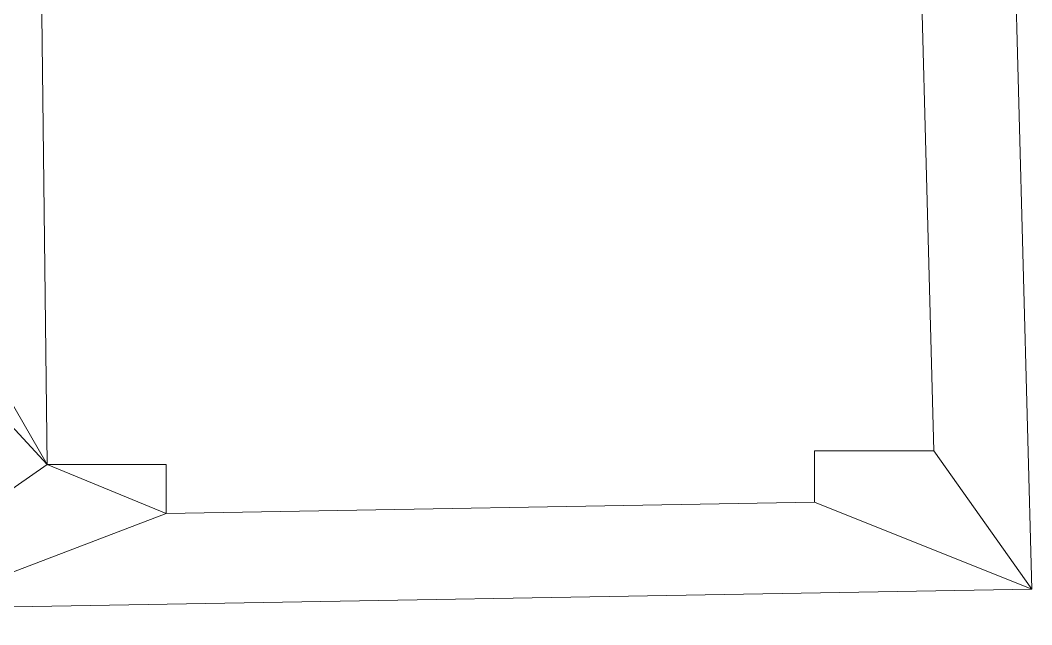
# Model space of a CAD drawing. Header units: inches. Extents: x -103556 to 1920310, y -1393088 to 690320.
# Drawn here: x 604011 to 1920310, y -1137566 to -351384 of the extents above; entities that cross this region are included whole.
import ezdxf

# ---------------------------------------------------------------- set-up
doc = ezdxf.new("R2010")
doc.units = ezdxf.units.IN
doc.header["$MEASUREMENT"] = 0
doc.layers.add('A-CLNG-SUSP', color=5, linetype='Continuous', lineweight=13)
doc.layers.add('A-WALL', color=2, linetype='Continuous', lineweight=13)

msp = doc.modelspace()

# ---------------------------------------------------------------- meshes
at = {"layer": 'A-CLNG-SUSP'}
mesh = msp.add_polyface(dxfattribs=at)
corners = [(422916, -684000, 64850), (422916, -822912, 64850), (493612, -822912, 64850), (493612, -794064, 64850), (513588, -794064, 64850), (513588, -1016360, 64850), (129983, -1023056, 64850), (129983, -1122168, 64850), (129983, -1137566, 64850), (469827, -1137566, 64850), (469827, -1116550, 64850), (1920310, -1091232, 64850), (1886767, 173467, 64850), (1626695, 173467, 64850), (1626695, 42707, 64850), (1767286, 46436, 64850), (1792691, -911443, 64850), (1637747, -911443, 64850), (1637747, -978259, 64850), (793892, -992989, 64850), (793892, -929205, 64850), (638852, -929205, 64850), (624249, 314010, 64850), (637952, 400524, 64850), (547043, 414922, 64850), (538121, 330039, 64850), (507210, 330039, 64850), (507210, -700617, 64850), (486370, -700617, 64850), (486370, -624825, 64850), (181712, -624825, 64850), (181712, -684000, 64850)]
mesh.append_faces([[corners[k] for k in face] for face in [(0, 29, 30, 31)]], dxfattribs={"vtx0": -1})
mesh.append_faces([[corners[k] for k in face] for face in [(3, 28, 0)]], dxfattribs={"vtx0": -1, "vtx1": -1, "vtx2": -1})
mesh.append_faces([[corners[k] for k in face] for face in [(5, 10, 19, 21)]], dxfattribs={"vtx0": -1, "vtx1": -1, "vtx2": -1, "vtx3": -1})
mesh.append_faces([[corners[k] for k in face] for face in [(0, 28, 29), (12, 15, 16, 11), (11, 18, 19, 10)]], dxfattribs={"vtx0": -1, "vtx2": -1})
mesh.append_faces([[corners[k] for k in face] for face in [(22, 25, 26, 27), (10, 5, 6, 7)]], dxfattribs={"vtx0": -1, "vtx3": -1})
mesh.append_faces([[corners[k] for k in face] for face in [(20, 21, 19)]], dxfattribs={"vtx1": -1})
mesh.append_faces([[corners[k] for k in face] for face in [(4, 5, 21)]], dxfattribs={"vtx1": -1, "vtx2": -1})
mesh.append_faces([[corners[k] for k in face] for face in [(21, 22, 27, 4)]], dxfattribs={"vtx1": -1, "vtx2": -1, "vtx3": -1})
mesh.append_faces([[corners[k] for k in face] for face in [(27, 28, 3, 4)]], dxfattribs={"vtx1": -1, "vtx3": -1})
mesh.append_faces([[corners[k] for k in face] for face in [(23, 24, 25, 22), (13, 14, 15, 12), (1, 2, 3, 0)]], dxfattribs={"vtx2": -1})
mesh.append_faces([[corners[k] for k in face] for face in [(16, 17, 18, 11)]], dxfattribs={"vtx2": -1, "vtx3": -1})
mesh.append_faces([[corners[k] for k in face] for face in [(7, 8, 9, 10)]], dxfattribs={"vtx3": -1})
mesh = msp.add_polyface(dxfattribs=at)
corners = [(422916, -684000, 64848), (181712, -684000, 64848), (181712, -624825, 64848), (486370, -624825, 64848), (486370, -700617, 64848), (507210, -700617, 64848), (507210, 330039, 64848), (538121, 330039, 64848), (547043, 414922, 64848), (637952, 400524, 64848), (624249, 314010, 64848), (638852, -929205, 64848), (793892, -929205, 64848), (793892, -992989, 64848), (1637747, -978259, 64848), (1637747, -911443, 64848), (1792691, -911443, 64848), (1767286, 46436, 64848), (1626695, 42707, 64848), (1626695, 173467, 64848), (1886767, 173467, 64848), (1920310, -1091232, 64848), (469827, -1116550, 64848), (469827, -1137566, 64848), (129983, -1137566, 64848), (129983, -1122168, 64848), (129983, -1023056, 64848), (513588, -1016360, 64848), (513588, -794064, 64848), (493612, -794064, 64848), (493612, -822912, 64848), (422916, -822912, 64848)]
mesh.append_faces([[corners[k] for k in face] for face in [(16, 21, 14, 15)]], dxfattribs={"vtx0": -1, "vtx1": -1})
mesh.append_faces([[corners[k] for k in face] for face in [(29, 0, 4), (11, 28, 5)]], dxfattribs={"vtx0": -1, "vtx1": -1, "vtx2": -1})
mesh.append_faces([[corners[k] for k in face] for face in [(13, 22, 27, 11)]], dxfattribs={"vtx0": -1, "vtx1": -1, "vtx2": -1, "vtx3": -1})
mesh.append_faces([[corners[k] for k in face] for face in [(29, 4, 5, 28), (0, 3, 4)]], dxfattribs={"vtx0": -1, "vtx2": -1})
mesh.append_faces([[corners[k] for k in face] for face in [(22, 25, 26, 27)]], dxfattribs={"vtx0": -1, "vtx3": -1})
mesh.append_faces([[corners[k] for k in face] for face in [(2, 3, 0, 1)]], dxfattribs={"vtx1": -1})
mesh.append_faces([[corners[k] for k in face] for face in [(27, 28, 11), (6, 7, 10)]], dxfattribs={"vtx1": -1, "vtx2": -1})
mesh.append_faces([[corners[k] for k in face] for face in [(13, 14, 21, 22), (10, 11, 5, 6), (20, 21, 16, 17)]], dxfattribs={"vtx1": -1, "vtx3": -1})
mesh.append_faces([[corners[k] for k in face] for face in [(23, 24, 25, 22), (11, 12, 13)]], dxfattribs={"vtx2": -1})
mesh.append_faces([[corners[k] for k in face] for face in [(29, 30, 31, 0), (17, 18, 19, 20), (7, 8, 9, 10)]], dxfattribs={"vtx3": -1})
mesh = msp.add_polyface(dxfattribs=at)
corners = [(624249, 314010, 64850), (638852, -929205, 64850), (638852, -929205, 64848), (624249, 314010, 64848)]
mesh.append_faces([[corners[k] for k in face] for face in [(0, 1, 2, 3)]])
mesh = msp.add_polyface(dxfattribs=at)
corners = [(1886767, 173467, 64850), (1920310, -1091232, 64850), (1920310, -1091232, 64848), (1886767, 173467, 64848)]
mesh.append_faces([[corners[k] for k in face] for face in [(3, 0, 1, 2)]])
mesh = msp.add_polyface(dxfattribs=at)
corners = [(1792691, -911443, 64850), (1767286, 46436, 64850), (1767286, 46436, 64848), (1792691, -911443, 64848)]
mesh.append_faces([[corners[k] for k in face] for face in [(0, 1, 2, 3)]])
mesh = msp.add_polyface(dxfattribs=at)
corners = [(1637747, -911443, 64850), (1792691, -911443, 64850), (1792691, -911443, 64848), (1637747, -911443, 64848)]
mesh.append_faces([[corners[k] for k in face] for face in [(0, 1, 2, 3)]])
mesh = msp.add_polyface(dxfattribs=at)
corners = [(1637747, -978259, 64850), (1637747, -911443, 64850), (1637747, -911443, 64848), (1637747, -978259, 64848)]
mesh.append_faces([[corners[k] for k in face] for face in [(0, 1, 2, 3)]])
mesh = msp.add_polyface(dxfattribs=at)
corners = [(638852, -929205, 64850), (793892, -929205, 64850), (793892, -929205, 64848), (638852, -929205, 64848)]
mesh.append_faces([[corners[k] for k in face] for face in [(0, 1, 2, 3)]])
mesh = msp.add_polyface(dxfattribs=at)
corners = [(793892, -929205, 64850), (793892, -992989, 64850), (793892, -992989, 64848), (793892, -929205, 64848)]
mesh.append_faces([[corners[k] for k in face] for face in [(0, 1, 2, 3)]])
mesh = msp.add_polyface(dxfattribs=at)
corners = [(793892, -992989, 64850), (1637747, -978259, 64850), (1637747, -978259, 64848), (793892, -992989, 64848)]
mesh.append_faces([[corners[k] for k in face] for face in [(3, 0, 1, 2)]])
mesh = msp.add_polyface(dxfattribs=at)
corners = [(1920310, -1091232, 64850), (469827, -1116550, 64850), (469827, -1116550, 64848), (1920310, -1091232, 64848)]
mesh.append_faces([[corners[k] for k in face] for face in [(0, 1, 2, 3)]])
at = {"layer": 'A-WALL'}
mesh = msp.add_polyface(dxfattribs=at)
corners = [(638852, -929197, -60960), (638852, -929197, 64752), (624249, 314010, 64752), (624249, 314010, -60960)]
mesh.append_faces([[corners[k] for k in face] for face in [(2, 3, 0, 1)]])
mesh = msp.add_polyface(dxfattribs=at)
corners = [(624257, 314009, -60960), (638860, -929197, -60960), (638852, -929197, -60960), (624249, 314010, -60960)]
mesh.append_faces([[corners[k] for k in face] for face in [(0, 1, 2, 3)]])
mesh = msp.add_polyface(dxfattribs=at)
corners = [(638860, -929197, 64752), (624257, 314009, 64752), (624249, 314010, 64752), (638852, -929197, 64752)]
mesh.append_faces([[corners[k] for k in face] for face in [(3, 0, 1, 2)]])
mesh = msp.add_polyface(dxfattribs=at)
corners = [(638860, -929197, -60960), (624257, 314009, -60960), (624257, 314009, 64752), (638860, -929197, 64752)]
mesh.append_faces([[corners[k] for k in face] for face in [(2, 3, 0, 1)]])
mesh = msp.add_polyface(dxfattribs=at)
corners = [(1920302, -1091224, -60960), (1920302, -1091224, 64752), (1886759, 173459, 64752), (1886759, 173467, 64752), (1886759, 173467, -60960), (1886759, 173459, -60960)]
mesh.append_faces([[corners[k] for k in face] for face in [(2, 3, 4, 5), (5, 0, 1, 2)]], dxfattribs={"vtx3": -1})
mesh = msp.add_polyface(dxfattribs=at)
corners = [(1886767, 173467, -60960), (1920310, -1091224, -60960), (1920302, -1091224, -60960), (1886759, 173459, -60960), (1886759, 173467, -60960)]
mesh.append_faces([[corners[k] for k in face] for face in [(3, 1, 2)]], dxfattribs={"vtx0": -1})
mesh.append_faces([[corners[k] for k in face] for face in [(0, 1, 3, 4)]], dxfattribs={"vtx1": -1})
mesh = msp.add_polyface(dxfattribs=at)
corners = [(1920310, -1091224, 64752), (1886767, 173467, 64752), (1886759, 173467, 64752), (1886759, 173459, 64752), (1920302, -1091224, 64752)]
mesh.append_faces([[corners[k] for k in face] for face in [(3, 1, 2)]], dxfattribs={"vtx0": -1})
mesh.append_faces([[corners[k] for k in face] for face in [(0, 1, 3, 4)]], dxfattribs={"vtx1": -1})
mesh = msp.add_polyface(dxfattribs=at)
corners = [(1920310, -1091224, -60960), (1886767, 173467, -60960), (1886767, 173467, 64752), (1920310, -1091224, 64752)]
mesh.append_faces([[corners[k] for k in face] for face in [(2, 3, 0, 1)]])
mesh = msp.add_polyface(dxfattribs=at)
corners = [(1767286, 46436, -60960), (1792691, -911443, -60960), (1792691, -911451, -60960), (1792691, -911451, 64752), (1792691, -911443, 64752), (1767286, 46436, 64752)]
mesh.append_faces([[corners[k] for k in face] for face in [(2, 3, 4, 1)]], dxfattribs={"vtx2": -1})
mesh.append_faces([[corners[k] for k in face] for face in [(4, 5, 0, 1)]], dxfattribs={"vtx3": -1})
mesh = msp.add_polyface(dxfattribs=at)
corners = [(1792691, -911451, -60960), (1792691, -911443, -60960), (1767286, 46436, -60960), (1767294, 46436, -60960), (1792699, -911451, -60960)]
mesh.append_faces([[corners[k] for k in face] for face in [(0, 1, 4), (3, 4, 1, 2)]], dxfattribs={"vtx1": -1})
mesh = msp.add_polyface(dxfattribs=at)
corners = [(1767286, 46436, 64752), (1792691, -911443, 64752), (1792691, -911451, 64752), (1792699, -911451, 64752), (1767294, 46436, 64752)]
mesh.append_faces([[corners[k] for k in face] for face in [(3, 1, 2)]], dxfattribs={"vtx0": -1})
mesh.append_faces([[corners[k] for k in face] for face in [(4, 0, 1, 3)]], dxfattribs={"vtx2": -1})
mesh = msp.add_polyface(dxfattribs=at)
corners = [(1767294, 46436, -60960), (1767294, 46436, 64752), (1792699, -911451, 64752), (1792699, -911451, -60960)]
mesh.append_faces([[corners[k] for k in face] for face in [(2, 3, 0, 1)]])
mesh = msp.add_polyface(dxfattribs=at)
corners = [(1792691, -911443, -60960), (1637747, -911443, -60960), (1637747, -911443, 64752), (1792691, -911443, 64752)]
mesh.append_faces([[corners[k] for k in face] for face in [(3, 0, 1, 2)]])
mesh = msp.add_polyface(dxfattribs=at)
corners = [(1637747, -911443, -60960), (1792691, -911443, -60960), (1792691, -911451, -60960), (1637755, -911451, -60960), (1637747, -911451, -60960)]
mesh.append_faces([[corners[k] for k in face] for face in [(0, 1, 3, 4), (2, 3, 1)]], dxfattribs={"vtx1": -1})
mesh = msp.add_polyface(dxfattribs=at)
corners = [(1792691, -911443, 64752), (1637747, -911443, 64752), (1637747, -911451, 64752), (1637755, -911451, 64752), (1792691, -911451, 64752)]
mesh.append_faces([[corners[k] for k in face] for face in [(0, 1, 3, 4), (2, 3, 1)]], dxfattribs={"vtx1": -1})
mesh = msp.add_polyface(dxfattribs=at)
corners = [(1637747, -911443, 64752), (1637747, -911443, -60960), (1637747, -911451, -60960), (1637747, -911451, 64752)]
mesh.append_faces([[corners[k] for k in face] for face in [(0, 1, 2, 3)]])
mesh = msp.add_polyface(dxfattribs=at)
corners = [(1792691, -911451, -60960), (1792691, -911451, 64752), (1637755, -911451, 64752), (1637747, -911451, 64752), (1637747, -911451, -60960), (1637755, -911451, -60960)]
mesh.append_faces([[corners[k] for k in face] for face in [(0, 1, 2, 5)]], dxfattribs={"vtx2": -1})
mesh.append_faces([[corners[k] for k in face] for face in [(2, 3, 4, 5)]], dxfattribs={"vtx3": -1})
mesh = msp.add_polyface(dxfattribs=at)
corners = [(1637747, -911451, -60960), (1637747, -978259, -60960), (1637747, -978267, -60960), (1637747, -978267, 64752), (1637747, -978259, 64752), (1637747, -911451, 64752)]
mesh.append_faces([[corners[k] for k in face] for face in [(3, 4, 1, 2)]], dxfattribs={"vtx1": -1})
mesh.append_faces([[corners[k] for k in face] for face in [(4, 5, 0, 1)]], dxfattribs={"vtx3": -1})
mesh = msp.add_polyface(dxfattribs=at)
corners = [(1637747, -978267, -60960), (1637747, -978259, -60960), (1637747, -911451, -60960), (1637755, -911451, -60960), (1637755, -978267, -60960)]
mesh.append_faces([[corners[k] for k in face] for face in [(0, 1, 4), (3, 4, 1, 2)]], dxfattribs={"vtx1": -1})
mesh = msp.add_polyface(dxfattribs=at)
corners = [(1637747, -911451, 64752), (1637747, -978259, 64752), (1637747, -978267, 64752), (1637755, -978267, 64752), (1637755, -911451, 64752)]
mesh.append_faces([[corners[k] for k in face] for face in [(1, 4, 0)]], dxfattribs={"vtx0": -1})
mesh.append_faces([[corners[k] for k in face] for face in [(3, 4, 1, 2)]], dxfattribs={"vtx1": -1})
mesh = msp.add_polyface(dxfattribs=at)
corners = [(1637747, -911451, -60960), (1637747, -911451, 64752), (1637755, -911451, 64752), (1637755, -911451, -60960)]
mesh.append_faces([[corners[k] for k in face] for face in [(3, 0, 1, 2)]])
mesh = msp.add_polyface(dxfattribs=at)
corners = [(1637755, -911451, -60960), (1637755, -911451, 64752), (1637755, -978267, 64752), (1637755, -978267, -60960)]
mesh.append_faces([[corners[k] for k in face] for face in [(2, 3, 0, 1)]])
mesh = msp.add_polyface(dxfattribs=at)
corners = [(1792691, -911443, -60960), (1792691, -911443, 64752), (1792691, -911451, 64752), (1792691, -911451, -60960)]
mesh.append_faces([[corners[k] for k in face] for face in [(3, 0, 1, 2)]])
mesh = msp.add_polyface(dxfattribs=at)
corners = [(1792691, -911451, 64752), (1792691, -911451, -60960), (1792699, -911451, -60960), (1792699, -911451, 64752)]
mesh.append_faces([[corners[k] for k in face] for face in [(0, 1, 2, 3)]])
mesh = msp.add_polyface(dxfattribs=at)
corners = [(793892, -929197, -60960), (638860, -929197, -60960), (638852, -929197, -60960), (638852, -929197, 64752), (638860, -929197, 64752), (793892, -929197, 64752)]
mesh.append_faces([[corners[k] for k in face] for face in [(2, 3, 4, 1)]], dxfattribs={"vtx2": -1})
mesh.append_faces([[corners[k] for k in face] for face in [(4, 5, 0, 1)]], dxfattribs={"vtx3": -1})
mesh = msp.add_polyface(dxfattribs=at)
corners = [(638852, -929197, -60960), (638860, -929197, -60960), (793892, -929197, -60960), (793892, -929205, -60960), (638852, -929205, -60960)]
mesh.append_faces([[corners[k] for k in face] for face in [(0, 1, 4), (3, 4, 1, 2)]], dxfattribs={"vtx1": -1})
mesh = msp.add_polyface(dxfattribs=at)
corners = [(793892, -929197, 64752), (638860, -929197, 64752), (638852, -929197, 64752), (638852, -929205, 64752), (793892, -929205, 64752)]
mesh.append_faces([[corners[k] for k in face] for face in [(1, 2, 3), (4, 0, 1, 3)]], dxfattribs={"vtx2": -1})
mesh = msp.add_polyface(dxfattribs=at)
corners = [(638852, -929197, 64752), (638852, -929197, -60960), (638852, -929205, -60960), (638852, -929205, 64752)]
mesh.append_faces([[corners[k] for k in face] for face in [(0, 1, 2, 3)]])
mesh = msp.add_polyface(dxfattribs=at)
corners = [(638860, -929197, -60960), (638860, -929197, 64752), (638852, -929197, 64752), (638852, -929197, -60960)]
mesh.append_faces([[corners[k] for k in face] for face in [(3, 0, 1, 2)]])
mesh = msp.add_polyface(dxfattribs=at)
corners = [(793892, -929205, -60960), (793892, -929205, 64752), (638852, -929205, 64752), (638852, -929205, -60960)]
mesh.append_faces([[corners[k] for k in face] for face in [(1, 2, 3, 0)]])
mesh = msp.add_polyface(dxfattribs=at)
corners = [(793892, -992989, -60960), (793892, -992989, 64752), (793892, -929205, 64752), (793892, -929197, 64752), (793892, -929197, -60960), (793892, -929205, -60960)]
mesh.append_faces([[corners[k] for k in face] for face in [(0, 1, 2, 5)]], dxfattribs={"vtx2": -1})
mesh.append_faces([[corners[k] for k in face] for face in [(2, 3, 4, 5)]], dxfattribs={"vtx3": -1})
mesh = msp.add_polyface(dxfattribs=at)
corners = [(793900, -929197, -60960), (793900, -992989, -60960), (793892, -992989, -60960), (793892, -929205, -60960), (793892, -929197, -60960)]
mesh.append_faces([[corners[k] for k in face] for face in [(3, 0, 1, 2)]], dxfattribs={"vtx0": -1})
mesh.append_faces([[corners[k] for k in face] for face in [(3, 4, 0)]], dxfattribs={"vtx2": -1})
mesh = msp.add_polyface(dxfattribs=at)
corners = [(793900, -992989, 64752), (793900, -929197, 64752), (793892, -929197, 64752), (793892, -929205, 64752), (793892, -992989, 64752)]
mesh.append_faces([[corners[k] for k in face] for face in [(3, 0, 1, 2)]], dxfattribs={"vtx0": -1})
mesh.append_faces([[corners[k] for k in face] for face in [(3, 4, 0)]], dxfattribs={"vtx2": -1})
mesh = msp.add_polyface(dxfattribs=at)
corners = [(793900, -929197, 64752), (793900, -929197, -60960), (793892, -929197, -60960), (793892, -929197, 64752)]
mesh.append_faces([[corners[k] for k in face] for face in [(0, 1, 2, 3)]])
mesh = msp.add_polyface(dxfattribs=at)
corners = [(793892, -929197, -60960), (793892, -929197, 64752), (793892, -929205, 64752), (793892, -929205, -60960)]
mesh.append_faces([[corners[k] for k in face] for face in [(3, 0, 1, 2)]])
mesh = msp.add_polyface(dxfattribs=at)
corners = [(793900, -992989, -60960), (793900, -929197, -60960), (793900, -929197, 64752), (793900, -992989, 64752)]
mesh.append_faces([[corners[k] for k in face] for face in [(3, 0, 1, 2)]])
mesh = msp.add_polyface(dxfattribs=at)
corners = [(1637747, -978259, -60960), (793900, -992989, -60960), (793892, -992989, -60960), (793892, -992989, 64752), (793900, -992989, 64752), (1637747, -978259, 64752)]
mesh.append_faces([[corners[k] for k in face] for face in [(4, 5, 0, 1), (1, 2, 3, 4)]], dxfattribs={"vtx3": -1})
mesh = msp.add_polyface(dxfattribs=at)
corners = [(793892, -992989, -60960), (793900, -992989, -60960), (1637747, -978259, -60960), (1637747, -978267, -60960), (793892, -992997, -60960)]
mesh.append_faces([[corners[k] for k in face] for face in [(0, 1, 4), (3, 4, 1, 2)]], dxfattribs={"vtx1": -1})
mesh = msp.add_polyface(dxfattribs=at)
corners = [(1637747, -978259, 64752), (793900, -992989, 64752), (793892, -992989, 64752), (793892, -992997, 64752), (1637747, -978267, 64752)]
mesh.append_faces([[corners[k] for k in face] for face in [(3, 1, 2)]], dxfattribs={"vtx0": -1})
mesh.append_faces([[corners[k] for k in face] for face in [(4, 0, 1, 3)]], dxfattribs={"vtx2": -1})
mesh = msp.add_polyface(dxfattribs=at)
corners = [(1637747, -978267, -60960), (1637747, -978267, 64752), (793892, -992997, 64752), (793892, -992997, -60960)]
mesh.append_faces([[corners[k] for k in face] for face in [(1, 2, 3, 0)]])
mesh = msp.add_polyface(dxfattribs=at)
corners = [(1637747, -978259, -60960), (1637747, -978259, 64752), (1637747, -978267, 64752), (1637747, -978267, -60960)]
mesh.append_faces([[corners[k] for k in face] for face in [(3, 0, 1, 2)]])
mesh = msp.add_polyface(dxfattribs=at)
corners = [(1637747, -978267, 64752), (1637747, -978267, -60960), (1637755, -978267, -60960), (1637755, -978267, 64752)]
mesh.append_faces([[corners[k] for k in face] for face in [(0, 1, 2, 3)]])
mesh = msp.add_polyface(dxfattribs=at)
corners = [(793892, -992989, 64752), (793892, -992989, -60960), (793892, -992997, -60960), (793892, -992997, 64752)]
mesh.append_faces([[corners[k] for k in face] for face in [(0, 1, 2, 3)]])
mesh = msp.add_polyface(dxfattribs=at)
corners = [(793900, -992989, -60960), (793900, -992989, 64752), (793892, -992989, 64752), (793892, -992989, -60960)]
mesh.append_faces([[corners[k] for k in face] for face in [(3, 0, 1, 2)]])
mesh = msp.add_polyface(dxfattribs=at)
corners = [(469827, -1116542, -60960), (469827, -1116542, 64752), (1920302, -1091224, 64752), (1920310, -1091224, 64752), (1920310, -1091224, -60960), (1920302, -1091224, -60960)]
mesh.append_faces([[corners[k] for k in face] for face in [(1, 2, 5, 0)]], dxfattribs={"vtx1": -1})
mesh.append_faces([[corners[k] for k in face] for face in [(3, 4, 5, 2)]], dxfattribs={"vtx2": -1})
mesh = msp.add_polyface(dxfattribs=at)
corners = [(1920310, -1091232, -60960), (469827, -1116550, -60960), (469827, -1116542, -60960), (1920302, -1091224, -60960), (1920310, -1091224, -60960)]
mesh.append_faces([[corners[k] for k in face] for face in [(3, 1, 2)]], dxfattribs={"vtx0": -1})
mesh.append_faces([[corners[k] for k in face] for face in [(0, 1, 3, 4)]], dxfattribs={"vtx1": -1})
mesh = msp.add_polyface(dxfattribs=at)
corners = [(469827, -1116550, 64752), (1920310, -1091232, 64752), (1920310, -1091224, 64752), (1920302, -1091224, 64752), (469827, -1116542, 64752)]
mesh.append_faces([[corners[k] for k in face] for face in [(0, 1, 3, 4), (2, 3, 1)]], dxfattribs={"vtx1": -1})
mesh = msp.add_polyface(dxfattribs=at)
corners = [(469827, -1116550, -60960), (1920310, -1091232, -60960), (1920310, -1091232, 64752), (469827, -1116550, 64752)]
mesh.append_faces([[corners[k] for k in face] for face in [(2, 3, 0, 1)]])
mesh = msp.add_polyface(dxfattribs=at)
corners = [(1920310, -1091224, -60960), (1920310, -1091224, 64752), (1920302, -1091224, 64752), (1920302, -1091224, -60960)]
mesh.append_faces([[corners[k] for k in face] for face in [(3, 0, 1, 2)]])
mesh = msp.add_polyface(dxfattribs=at)
corners = [(1920310, -1091232, 64752), (1920310, -1091232, -60960), (1920310, -1091224, -60960), (1920310, -1091224, 64752)]
mesh.append_faces([[corners[k] for k in face] for face in [(0, 1, 2, 3)]])

doc.saveas('drawing.dxf')
